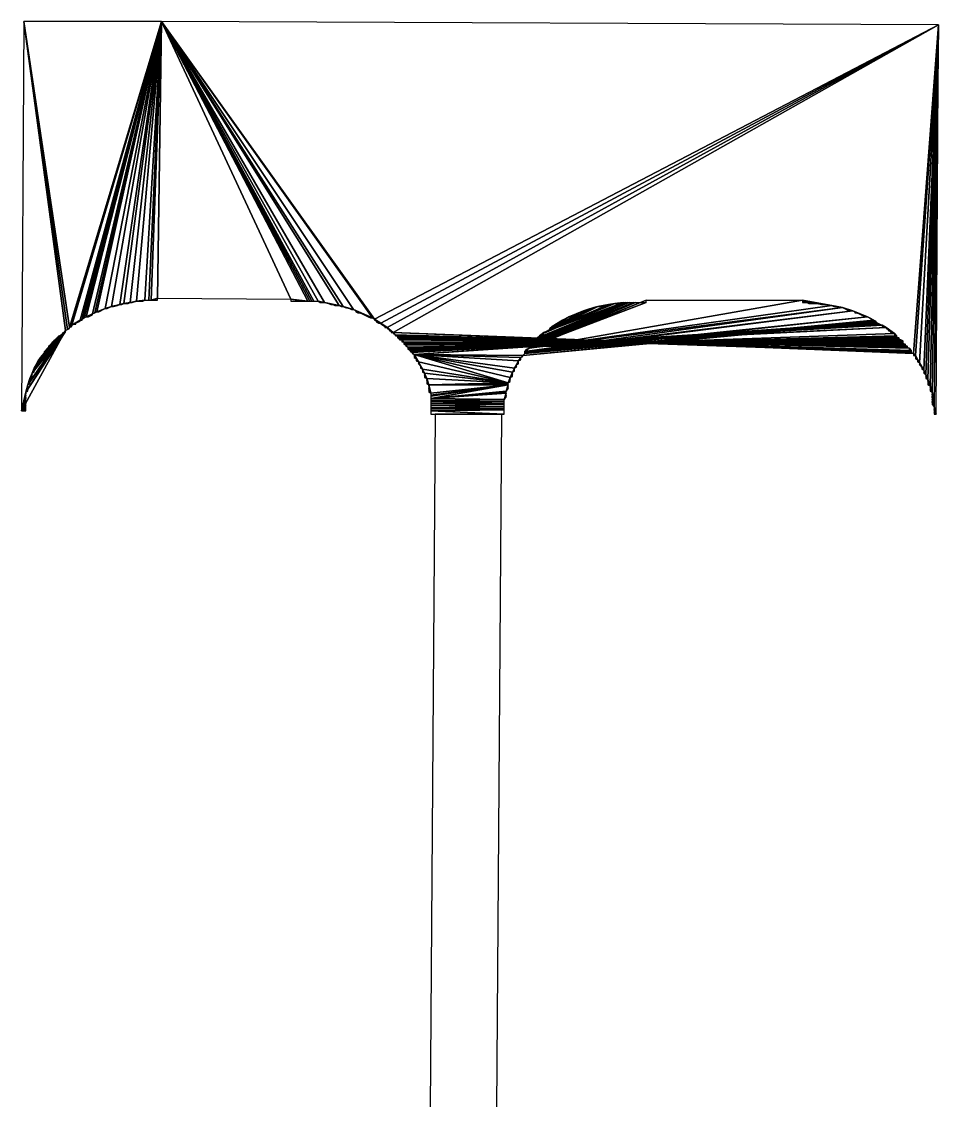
# Model space of a CAD drawing. Extents: x -35426929 to -35396731, y 11996534 to 12011444.
# Drawn here: x -35407446 to -35406224, y 12009969 to 12011408 of the extents above; entities that cross this region are included whole.
import ezdxf

# ---------------------------------------------------------------- set-up
doc = ezdxf.new("R2010")
doc.units = 0

msp = doc.modelspace()

# ---------------------------------------------------------------- linework, layer by layer
at = {"layer": 'mg_to_dxf', "color": 52}
for points in [[(-35407387.96, 12010995.74), (-35407387.96, 12010995.74), (-35407443.64, 12011407.79), (-35407446.42, 12010888.56)], [(-35407387.96, 12010995.74), (-35407387.96, 12010995.74), (-35407443.64, 12011407.79), (-35407387.96, 12010995.74)], [(-35407387.96, 12010995.74), (-35407387.96, 12010995.74), (-35407443.64, 12011407.79)], [(-35407385.17, 12010997.14), (-35407385.17, 12010997.14), (-35407443.64, 12011407.79), (-35407387.96, 12010995.74)], [(-35407382.39, 12010999.92), (-35407382.39, 12010999.92), (-35407443.64, 12011407.79), (-35407385.17, 12010997.14)], [(-35407382.39, 12010999.92), (-35407382.39, 12010999.92), (-35407259.89, 12011407.79), (-35407443.64, 12011407.79)], [(-35407382.39, 12010999.92), (-35407382.39, 12010999.92), (-35407379.61, 12011002.7), (-35407259.89, 12011407.79)], [(-35407379.61, 12011002.7), (-35407379.61, 12011002.7), (-35407368.47, 12011009.66), (-35407259.89, 12011407.79)], [(-35407368.47, 12011009.66), (-35407368.47, 12011009.66), (-35407365.69, 12011011.06), (-35407259.89, 12011407.79)], [(-35407365.69, 12011011.06), (-35407365.69, 12011011.06), (-35407362.9, 12011012.45), (-35407259.89, 12011407.79)], [(-35407362.9, 12011012.45), (-35407362.9, 12011012.45), (-35407360.12, 12011013.84), (-35407259.89, 12011407.79)], [(-35407259.89, 12011407.79), (-35407259.89, 12011407.79), (-35407360.12, 12011013.84), (-35407351.77, 12011018.02)], [(-35407351.77, 12011018.02), (-35407351.77, 12011018.02), (-35407348.98, 12011019.41), (-35407259.89, 12011407.79)], [(-35407348.98, 12011019.41), (-35407348.98, 12011019.41), (-35407346.2, 12011020.8), (-35407259.89, 12011407.79)], [(-35407346.2, 12011020.8), (-35407346.2, 12011020.8), (-35407335.06, 12011024.98), (-35407259.89, 12011407.79)], [(-35407335.06, 12011024.98), (-35407335.06, 12011024.98), (-35407326.71, 12011027.76), (-35407259.89, 12011407.79)], [(-35407326.71, 12011027.76), (-35407326.71, 12011027.76), (-35407315.57, 12011030.55), (-35407259.89, 12011407.79)], [(-35407315.57, 12011030.55), (-35407315.57, 12011030.55), (-35407310, 12011031.94), (-35407259.89, 12011407.79)], [(-35407310, 12011031.94), (-35407310, 12011031.94), (-35407301.65, 12011033.33), (-35407259.89, 12011407.79)], [(-35407259.89, 12011407.79), (-35407259.89, 12011407.79), (-35407301.65, 12011033.33), (-35407293.3, 12011034.72)], [(-35407293.3, 12011034.72), (-35407293.3, 12011034.72), (-35407282.16, 12011036.11), (-35407259.89, 12011407.79)], [(-35407282.16, 12011036.11), (-35407282.16, 12011036.11), (-35407276.6, 12011036.11), (-35407259.89, 12011407.79)], [(-35407276.6, 12011036.11), (-35407276.6, 12011036.11), (-35407273.81, 12011036.11), (-35407259.89, 12011407.79)], [(-35407273.81, 12011036.11), (-35407273.81, 12011036.11), (-35407265.46, 12011038.9), (-35407259.89, 12011407.79)], [(-35407087.28, 12011037.51), (-35407087.28, 12011037.51), (-35407259.89, 12011407.79), (-35407265.46, 12011038.9)], [(-35407259.89, 12011407.79), (-35407259.89, 12011407.79), (-35407065.01, 12011034.72), (-35407062.22, 12011034.72)], [(-35407056.65, 12011034.72), (-35407056.65, 12011034.72), (-35407259.89, 12011407.79), (-35407059.44, 12011034.72)], [(-35407051.09, 12011034.72), (-35407051.09, 12011034.72), (-35407259.89, 12011407.79), (-35407056.65, 12011034.72)], [(-35407042.73, 12011033.33), (-35407042.73, 12011033.33), (-35407259.89, 12011407.79), (-35407051.09, 12011034.72)], [(-35407065.01, 12011034.72), (-35407065.01, 12011034.72), (-35407259.89, 12011407.79), (-35407087.28, 12011037.51)], [(-35407059.44, 12011034.72), (-35407059.44, 12011034.72), (-35407259.89, 12011407.79), (-35407062.22, 12011034.72)], [(-35407023.25, 12011029.15), (-35407023.25, 12011029.15), (-35407259.89, 12011407.79), (-35407042.73, 12011033.33)], [(-35407017.68, 12011027.76), (-35407017.68, 12011027.76), (-35407259.89, 12011407.79), (-35407023.25, 12011029.15)], [(-35407003.76, 12011023.59), (-35407003.76, 12011023.59), (-35407259.89, 12011407.79), (-35407017.68, 12011027.76)], [(-35406978.7, 12011012.45), (-35406978.7, 12011012.45), (-35407259.89, 12011407.79), (-35407003.76, 12011023.59)], [(-35406975.92, 12011011.06), (-35406975.92, 12011011.06), (-35407259.89, 12011407.79), (-35406978.7, 12011012.45)], [(-35406224.22, 12011403.61), (-35406224.22, 12011403.61), (-35407259.89, 12011407.79), (-35406975.92, 12011011.06)], [(-35406224.22, 12011403.61), (-35406224.22, 12011403.61), (-35406975.92, 12011011.06), (-35406967.56, 12011005.49)], [(-35406224.22, 12011403.61), (-35406224.22, 12011403.61), (-35406967.56, 12011005.49), (-35406959.21, 12010999.92)], [(-35406224.22, 12011403.61), (-35406224.22, 12011403.61), (-35406959.21, 12010999.92), (-35406950.86, 12010992.96)], [(-35406257.63, 12010965.12), (-35406257.63, 12010965.12), (-35406224.22, 12011403.61), (-35406950.86, 12010992.96)], [(-35406257.63, 12010965.12), (-35406257.63, 12010965.12), (-35406254.84, 12010962.34), (-35406224.22, 12011403.61)], [(-35406254.84, 12010962.34), (-35406254.84, 12010962.34), (-35406249.27, 12010952.59), (-35406224.22, 12011403.61)], [(-35406224.22, 12011403.61), (-35406224.22, 12011403.61), (-35406249.27, 12010952.59), (-35406243.71, 12010942.85)], [(-35406243.71, 12010942.85), (-35406243.71, 12010942.85), (-35406240.92, 12010937.28), (-35406224.22, 12011403.61)], [(-35406240.92, 12010937.28), (-35406240.92, 12010937.28), (-35406238.14, 12010930.32), (-35406224.22, 12011403.61)], [(-35406238.14, 12010930.32), (-35406238.14, 12010930.32), (-35406235.35, 12010921.97), (-35406224.22, 12011403.61)], [(-35406235.35, 12010921.97), (-35406235.35, 12010921.97), (-35406232.57, 12010913.61), (-35406224.22, 12011403.61)], [(-35406232.57, 12010913.61), (-35406232.57, 12010913.61), (-35406229.78, 12010894.13), (-35406224.22, 12011403.61)], [(-35406229.78, 12010894.13), (-35406229.78, 12010894.13), (-35406227, 12010884.38), (-35406224.22, 12011403.61)], [(-35407346.2, 12011020.8), (-35407346.2, 12011020.8), (-35407337.85, 12011023.59), (-35407335.06, 12011024.98)], [(-35407335.06, 12011024.98), (-35407335.06, 12011024.98), (-35407329.49, 12011026.37), (-35407326.71, 12011027.76)], [(-35407335.06, 12011024.98), (-35407335.06, 12011024.98), (-35407332.28, 12011024.98), (-35407329.49, 12011026.37)], [(-35407326.71, 12011027.76), (-35407326.71, 12011027.76), (-35407318.36, 12011029.15), (-35407315.57, 12011030.55)], [(-35407326.71, 12011027.76), (-35407326.71, 12011027.76), (-35407323.93, 12011027.76), (-35407318.36, 12011029.15)], [(-35407315.57, 12011030.55), (-35407315.57, 12011030.55), (-35407312.79, 12011030.55), (-35407310, 12011031.94)], [(-35407310, 12011031.94), (-35407310, 12011031.94), (-35407304.44, 12011031.94), (-35407301.65, 12011033.33)], [(-35407301.65, 12011033.33), (-35407301.65, 12011033.33), (-35407298.87, 12011033.33), (-35407293.3, 12011034.72)], [(-35407293.3, 12011034.72), (-35407293.3, 12011034.72), (-35407290.52, 12011034.72), (-35407282.16, 12011036.11)], [(-35407290.52, 12011034.72), (-35407290.52, 12011034.72), (-35407287.73, 12011034.72), (-35407282.16, 12011036.11)], [(-35407287.73, 12011034.72), (-35407287.73, 12011034.72), (-35407284.95, 12011034.72), (-35407282.16, 12011036.11)], [(-35407273.81, 12011036.11), (-35407273.81, 12011036.11), (-35407271.03, 12011036.11), (-35407265.46, 12011038.9)], [(-35407271.03, 12011036.11), (-35407271.03, 12011036.11), (-35407265.46, 12011036.11), (-35407265.46, 12011038.9)], [(-35407087.28, 12011037.51), (-35407087.28, 12011037.51), (-35407087.28, 12011034.72), (-35407070.57, 12011034.72)], [(-35407087.28, 12011037.51), (-35407087.28, 12011037.51), (-35407070.57, 12011034.72), (-35407065.01, 12011034.72)], [(-35407051.09, 12011034.72), (-35407051.09, 12011034.72), (-35407048.3, 12011033.33), (-35407045.52, 12011033.33)], [(-35407051.09, 12011034.72), (-35407051.09, 12011034.72), (-35407045.52, 12011033.33), (-35407042.73, 12011033.33)], [(-35407023.25, 12011029.15), (-35407023.25, 12011029.15), (-35407042.73, 12011033.33), (-35407037.17, 12011031.94)], [(-35407037.17, 12011031.94), (-35407037.17, 12011031.94), (-35407034.38, 12011030.55), (-35407031.6, 12011030.55)], [(-35407023.25, 12011029.15), (-35407023.25, 12011029.15), (-35407037.17, 12011031.94), (-35407031.6, 12011030.55)], [(-35407031.6, 12011030.55), (-35407031.6, 12011030.55), (-35407028.81, 12011029.15), (-35407023.25, 12011029.15)], [(-35407023.25, 12011029.15), (-35407023.25, 12011029.15), (-35407020.46, 12011027.76), (-35407017.68, 12011027.76)], [(-35407017.68, 12011027.76), (-35407017.68, 12011027.76), (-35407014.89, 12011026.37), (-35407009.33, 12011024.98)], [(-35407003.76, 12011023.59), (-35407003.76, 12011023.59), (-35407017.68, 12011027.76), (-35407009.33, 12011024.98)], [(-35407009.33, 12011024.98), (-35407009.33, 12011024.98), (-35407006.54, 12011023.59), (-35407003.76, 12011023.59)], [(-35406352.28, 12011026.37), (-35406352.28, 12011026.37), (-35406775.46, 12010967.9), (-35406769.89, 12010972.08)], [(-35406338.36, 12011022.19), (-35406338.36, 12011022.19), (-35406775.46, 12010967.9), (-35406352.28, 12011026.37)], [(-35406613.99, 12011036.11), (-35406613.99, 12011036.11), (-35406769.89, 12010973.47), (-35406613.99, 12011033.33)], [(-35406613.99, 12011036.11), (-35406613.99, 12011036.11), (-35406769.89, 12010972.08), (-35406769.89, 12010973.47)], [(-35406405.18, 12011036.11), (-35406405.18, 12011036.11), (-35406769.89, 12010972.08), (-35406613.99, 12011036.11)], [(-35406366.2, 12011029.15), (-35406366.2, 12011029.15), (-35406769.89, 12010972.08), (-35406405.18, 12011036.11)], [(-35406613.99, 12011033.33), (-35406613.99, 12011033.33), (-35406769.89, 12010973.47), (-35406767.11, 12010974.86)], [(-35406366.2, 12011029.15), (-35406366.2, 12011029.15), (-35406352.28, 12011026.37), (-35406769.89, 12010972.08)], [(-35406636.26, 12011033.33), (-35406636.26, 12011033.33), (-35406767.11, 12010977.65), (-35406764.33, 12010980.43)], [(-35406630.69, 12011033.33), (-35406630.69, 12011033.33), (-35406767.11, 12010977.65), (-35406636.26, 12011033.33)], [(-35406630.69, 12011033.33), (-35406630.69, 12011033.33), (-35406767.11, 12010976.26), (-35406767.11, 12010977.65)], [(-35406627.91, 12011033.33), (-35406627.91, 12011033.33), (-35406767.11, 12010976.26), (-35406630.69, 12011033.33)], [(-35406627.91, 12011033.33), (-35406627.91, 12011033.33), (-35406767.11, 12010974.86), (-35406767.11, 12010976.26)], [(-35406627.91, 12011033.33), (-35406627.91, 12011033.33), (-35406767.11, 12010974.86), (-35406627.91, 12011033.33)], [(-35406613.99, 12011033.33), (-35406613.99, 12011033.33), (-35406767.11, 12010974.86), (-35406627.91, 12011033.33)], [(-35406639.04, 12011033.33), (-35406639.04, 12011033.33), (-35406764.33, 12010980.43), (-35406761.54, 12010983.22)], [(-35406636.26, 12011033.33), (-35406636.26, 12011033.33), (-35406764.33, 12010980.43), (-35406639.04, 12011033.33)], [(-35406641.83, 12011033.33), (-35406641.83, 12011033.33), (-35406761.54, 12010983.22), (-35406758.76, 12010986)], [(-35406639.04, 12011033.33), (-35406639.04, 12011033.33), (-35406761.54, 12010983.22), (-35406641.83, 12011033.33)], [(-35406644.61, 12011033.33), (-35406644.61, 12011033.33), (-35406758.76, 12010986), (-35406750.41, 12010992.96)], [(-35406641.83, 12011033.33), (-35406641.83, 12011033.33), (-35406758.76, 12010986), (-35406644.61, 12011033.33)], [(-35406655.75, 12011031.94), (-35406655.75, 12011031.94), (-35406644.61, 12011033.33), (-35406750.41, 12010992.96)], [(-35406655.75, 12011031.94), (-35406655.75, 12011031.94), (-35406750.41, 12010992.96), (-35406664.1, 12011030.55)], [(-35406664.1, 12011030.55), (-35406664.1, 12011030.55), (-35406750.41, 12010992.96), (-35406747.62, 12010992.96)], [(-35406664.1, 12011030.55), (-35406664.1, 12011030.55), (-35406747.62, 12010992.96), (-35406678.02, 12011027.76)], [(-35406678.02, 12011027.76), (-35406678.02, 12011027.76), (-35406747.62, 12010992.96), (-35406744.84, 12010995.74)], [(-35406678.02, 12011027.76), (-35406678.02, 12011027.76), (-35406744.84, 12010995.74), (-35406683.59, 12011026.37)], [(-35406683.59, 12011026.37), (-35406683.59, 12011026.37), (-35406744.84, 12010995.74), (-35406697.51, 12011022.19)], [(-35406697.51, 12011022.19), (-35406697.51, 12011022.19), (-35406691.94, 12011023.59), (-35406683.59, 12011026.37)], [(-35406691.94, 12011023.59), (-35406691.94, 12011023.59), (-35406686.37, 12011024.98), (-35406683.59, 12011026.37)], [(-35406683.59, 12011026.37), (-35406683.59, 12011026.37), (-35406680.8, 12011026.37), (-35406678.02, 12011027.76)], [(-35406678.02, 12011027.76), (-35406678.02, 12011027.76), (-35406669.67, 12011029.15), (-35406664.1, 12011030.55)], [(-35406678.02, 12011027.76), (-35406678.02, 12011027.76), (-35406675.24, 12011027.76), (-35406669.67, 12011029.15)], [(-35406669.67, 12011029.15), (-35406669.67, 12011029.15), (-35406666.88, 12011029.15), (-35406664.1, 12011030.55)], [(-35406664.1, 12011030.55), (-35406664.1, 12011030.55), (-35406658.53, 12011030.55), (-35406655.75, 12011031.94)], [(-35406655.75, 12011031.94), (-35406655.75, 12011031.94), (-35406652.96, 12011031.94), (-35406644.61, 12011033.33)], [(-35406652.96, 12011031.94), (-35406652.96, 12011031.94), (-35406650.18, 12011031.94), (-35406644.61, 12011033.33)], [(-35406405.18, 12011036.11), (-35406405.18, 12011036.11), (-35406405.18, 12011033.33), (-35406402.4, 12011033.33)], [(-35406405.18, 12011036.11), (-35406405.18, 12011036.11), (-35406402.4, 12011033.33), (-35406399.61, 12011033.33)], [(-35406405.18, 12011036.11), (-35406405.18, 12011036.11), (-35406391.26, 12011031.94), (-35406388.48, 12011031.94)], [(-35406405.18, 12011036.11), (-35406405.18, 12011036.11), (-35406399.61, 12011033.33), (-35406391.26, 12011031.94)], [(-35406405.18, 12011036.11), (-35406405.18, 12011036.11), (-35406388.48, 12011031.94), (-35406385.69, 12011031.94)], [(-35406405.18, 12011036.11), (-35406405.18, 12011036.11), (-35406385.69, 12011031.94), (-35406374.56, 12011030.55)], [(-35406405.18, 12011036.11), (-35406405.18, 12011036.11), (-35406374.56, 12011030.55), (-35406366.2, 12011029.15)], [(-35406399.61, 12011033.33), (-35406399.61, 12011033.33), (-35406396.83, 12011031.94), (-35406391.26, 12011031.94)], [(-35406385.69, 12011031.94), (-35406385.69, 12011031.94), (-35406380.12, 12011030.55), (-35406377.34, 12011030.55)], [(-35406385.69, 12011031.94), (-35406385.69, 12011031.94), (-35406377.34, 12011030.55), (-35406374.56, 12011030.55)], [(-35406374.56, 12011030.55), (-35406374.56, 12011030.55), (-35406368.99, 12011029.15), (-35406366.2, 12011029.15)], [(-35406366.2, 12011029.15), (-35406366.2, 12011029.15), (-35406363.42, 12011027.76), (-35406360.64, 12011027.76)], [(-35406366.2, 12011029.15), (-35406366.2, 12011029.15), (-35406360.64, 12011027.76), (-35406352.28, 12011026.37)], [(-35406360.64, 12011027.76), (-35406360.64, 12011027.76), (-35406357.85, 12011026.37), (-35406352.28, 12011026.37)], [(-35406352.28, 12011026.37), (-35406352.28, 12011026.37), (-35406349.5, 12011024.98), (-35406338.36, 12011022.19)], [(-35406338.36, 12011022.19), (-35406338.36, 12011022.19), (-35406349.5, 12011024.98), (-35406346.72, 12011023.59)], [(-35407368.47, 12011009.66), (-35407368.47, 12011009.66), (-35407365.69, 12011009.66), (-35407365.69, 12011011.06)], [(-35407360.12, 12011013.84), (-35407360.12, 12011013.84), (-35407354.55, 12011015.23), (-35407351.77, 12011018.02)], [(-35407360.12, 12011013.84), (-35407360.12, 12011013.84), (-35407357.33, 12011013.84), (-35407354.55, 12011015.23)], [(-35407351.77, 12011018.02), (-35407351.77, 12011018.02), (-35407354.55, 12011015.23), (-35407351.77, 12011016.62)], [(-35407346.2, 12011020.8), (-35407346.2, 12011020.8), (-35407340.63, 12011022.19), (-35407337.85, 12011023.59)], [(-35407346.2, 12011020.8), (-35407346.2, 12011020.8), (-35407343.41, 12011020.8), (-35407340.63, 12011022.19)], [(-35406978.7, 12011012.45), (-35406978.7, 12011012.45), (-35407003.76, 12011023.59), (-35407000.97, 12011022.19)], [(-35407000.97, 12011022.19), (-35407000.97, 12011022.19), (-35406998.19, 12011019.41), (-35406995.4, 12011019.41)], [(-35407000.97, 12011022.19), (-35407000.97, 12011022.19), (-35407000.97, 12011020.8), (-35406998.19, 12011019.41)], [(-35406978.7, 12011012.45), (-35406978.7, 12011012.45), (-35407000.97, 12011022.19), (-35406995.4, 12011019.41)], [(-35406978.7, 12011012.45), (-35406978.7, 12011012.45), (-35406995.4, 12011019.41), (-35406992.62, 12011018.02)], [(-35406978.7, 12011012.45), (-35406978.7, 12011012.45), (-35406992.62, 12011018.02), (-35406989.84, 12011016.62)], [(-35406978.7, 12011012.45), (-35406978.7, 12011012.45), (-35406989.84, 12011016.62), (-35406987.05, 12011015.23)], [(-35406987.05, 12011015.23), (-35406987.05, 12011015.23), (-35406984.27, 12011013.84), (-35406978.7, 12011012.45)], [(-35406978.7, 12011012.45), (-35406978.7, 12011012.45), (-35406984.27, 12011013.84), (-35406981.48, 12011012.45)], [(-35406975.92, 12011011.06), (-35406975.92, 12011011.06), (-35406975.92, 12011009.66), (-35406973.13, 12011008.27)], [(-35406967.56, 12011005.49), (-35406967.56, 12011005.49), (-35406975.92, 12011011.06), (-35406973.13, 12011008.27)], [(-35406338.36, 12011022.19), (-35406338.36, 12011022.19), (-35406775.46, 12010966.51), (-35406775.46, 12010967.9)], [(-35406318.88, 12011013.84), (-35406318.88, 12011013.84), (-35406775.46, 12010966.51), (-35406338.36, 12011022.19)], [(-35406318.88, 12011013.84), (-35406318.88, 12011013.84), (-35406775.46, 12010965.12), (-35406775.46, 12010966.51)], [(-35406310.52, 12011009.66), (-35406310.52, 12011009.66), (-35406775.46, 12010965.12), (-35406318.88, 12011013.84)], [(-35406697.51, 12011022.19), (-35406697.51, 12011022.19), (-35406744.84, 12010995.74), (-35406742.05, 12010997.14)], [(-35406697.51, 12011022.19), (-35406697.51, 12011022.19), (-35406742.05, 12010997.14), (-35406717, 12011013.84)], [(-35406717, 12011013.84), (-35406717, 12011013.84), (-35406742.05, 12010997.14), (-35406725.35, 12011009.66)], [(-35406722.57, 12011011.06), (-35406722.57, 12011011.06), (-35406717, 12011013.84), (-35406725.35, 12011009.66)], [(-35406722.57, 12011011.06), (-35406722.57, 12011011.06), (-35406719.78, 12011012.45), (-35406717, 12011013.84)], [(-35406717, 12011013.84), (-35406717, 12011013.84), (-35406703.08, 12011019.41), (-35406697.51, 12011022.19)], [(-35406717, 12011013.84), (-35406717, 12011013.84), (-35406705.86, 12011018.02), (-35406703.08, 12011019.41)], [(-35406717, 12011013.84), (-35406717, 12011013.84), (-35406708.65, 12011016.62), (-35406705.86, 12011018.02)], [(-35406717, 12011013.84), (-35406717, 12011013.84), (-35406711.43, 12011015.23), (-35406708.65, 12011016.62)], [(-35406717, 12011013.84), (-35406717, 12011013.84), (-35406714.21, 12011013.84), (-35406711.43, 12011015.23)], [(-35406703.08, 12011019.41), (-35406703.08, 12011019.41), (-35406697.51, 12011020.8), (-35406697.51, 12011022.19)], [(-35406703.08, 12011019.41), (-35406703.08, 12011019.41), (-35406700.29, 12011019.41), (-35406697.51, 12011020.8)], [(-35406697.51, 12011022.19), (-35406697.51, 12011022.19), (-35406694.72, 12011022.19), (-35406691.94, 12011023.59)], [(-35406338.36, 12011022.19), (-35406338.36, 12011022.19), (-35406346.72, 12011023.59), (-35406343.93, 12011022.19)], [(-35406338.36, 12011022.19), (-35406338.36, 12011022.19), (-35406335.58, 12011020.8), (-35406318.88, 12011013.84)], [(-35406335.58, 12011020.8), (-35406335.58, 12011020.8), (-35406335.58, 12011019.41), (-35406332.8, 12011019.41)], [(-35406335.58, 12011020.8), (-35406335.58, 12011020.8), (-35406332.8, 12011019.41), (-35406318.88, 12011013.84)], [(-35406332.8, 12011019.41), (-35406332.8, 12011019.41), (-35406330.01, 12011018.02), (-35406318.88, 12011013.84)], [(-35406318.88, 12011013.84), (-35406318.88, 12011013.84), (-35406330.01, 12011018.02), (-35406327.23, 12011016.62)], [(-35406318.88, 12011013.84), (-35406318.88, 12011013.84), (-35406327.23, 12011016.62), (-35406324.44, 12011015.23)], [(-35406318.88, 12011013.84), (-35406318.88, 12011013.84), (-35406324.44, 12011015.23), (-35406321.66, 12011013.84)], [(-35406316.09, 12011012.45), (-35406316.09, 12011012.45), (-35406310.52, 12011009.66), (-35406318.88, 12011013.84)], [(-35406316.09, 12011012.45), (-35406316.09, 12011012.45), (-35406313.31, 12011011.06), (-35406310.52, 12011009.66)], [(-35407385.17, 12010997.14), (-35407385.17, 12010997.14), (-35407382.39, 12010998.53), (-35407382.39, 12010999.92)], [(-35407382.39, 12010999.92), (-35407382.39, 12010999.92), (-35407379.61, 12011001.31), (-35407379.61, 12011002.7)], [(-35407379.61, 12011002.7), (-35407379.61, 12011002.7), (-35407376.82, 12011004.1), (-35407368.47, 12011009.66)], [(-35407376.82, 12011004.1), (-35407376.82, 12011004.1), (-35407374.04, 12011005.49), (-35407368.47, 12011009.66)], [(-35407376.82, 12011004.1), (-35407376.82, 12011004.1), (-35407374.04, 12011004.1), (-35407374.04, 12011005.49)], [(-35407374.04, 12011005.49), (-35407374.04, 12011005.49), (-35407371.25, 12011006.88), (-35407368.47, 12011009.66)], [(-35407371.25, 12011006.88), (-35407371.25, 12011006.88), (-35407368.47, 12011008.27), (-35407368.47, 12011009.66)], [(-35406973.13, 12011008.27), (-35406973.13, 12011008.27), (-35406970.35, 12011005.49), (-35406967.56, 12011005.49)], [(-35406973.13, 12011008.27), (-35406973.13, 12011008.27), (-35406973.13, 12011006.88), (-35406970.35, 12011005.49)], [(-35406967.56, 12011005.49), (-35406967.56, 12011005.49), (-35406967.56, 12011004.1), (-35406964.78, 12011002.7)], [(-35406967.56, 12011005.49), (-35406967.56, 12011005.49), (-35406964.78, 12011002.7), (-35406962, 12011001.31)], [(-35406959.21, 12010999.92), (-35406959.21, 12010999.92), (-35406967.56, 12011005.49), (-35406962, 12011001.31)], [(-35406962, 12011001.31), (-35406962, 12011001.31), (-35406962, 12010999.92), (-35406959.21, 12010999.92)], [(-35406959.21, 12010999.92), (-35406959.21, 12010999.92), (-35406959.21, 12010998.53), (-35406956.43, 12010997.14)], [(-35406950.86, 12010992.96), (-35406950.86, 12010992.96), (-35406959.21, 12010999.92), (-35406956.43, 12010997.14)], [(-35406956.43, 12010997.14), (-35406956.43, 12010997.14), (-35406956.43, 12010995.74), (-35406953.64, 12010994.35)], [(-35406950.86, 12010992.96), (-35406950.86, 12010992.96), (-35406956.43, 12010997.14), (-35406953.64, 12010994.35)], [(-35406299.39, 12011002.7), (-35406299.39, 12011002.7), (-35406928.59, 12010967.9), (-35406925.8, 12010966.51)], [(-35406293.82, 12010999.92), (-35406293.82, 12010999.92), (-35406928.59, 12010967.9), (-35406299.39, 12011002.7)], [(-35406293.82, 12010999.92), (-35406293.82, 12010999.92), (-35406928.59, 12010969.3), (-35406928.59, 12010967.9)], [(-35406293.82, 12010999.92), (-35406293.82, 12010999.92), (-35406928.59, 12010969.3)], [(-35406282.68, 12010991.57), (-35406282.68, 12010991.57), (-35406928.59, 12010969.3), (-35406293.82, 12010999.92)], [(-35406304.95, 12011005.49), (-35406304.95, 12011005.49), (-35406925.8, 12010966.51), (-35406923.02, 12010963.73)], [(-35406304.95, 12011005.49), (-35406304.95, 12011005.49), (-35406925.8, 12010966.51), (-35406304.95, 12011005.49)], [(-35406304.95, 12011005.49), (-35406304.95, 12011005.49), (-35406925.8, 12010966.51)], [(-35406302.17, 12011004.1), (-35406302.17, 12011004.1), (-35406925.8, 12010966.51), (-35406304.95, 12011005.49)], [(-35406299.39, 12011002.7), (-35406299.39, 12011002.7), (-35406925.8, 12010966.51), (-35406302.17, 12011004.1)], [(-35406307.74, 12011006.88), (-35406307.74, 12011006.88), (-35406923.02, 12010963.73), (-35406778.25, 12010962.34)], [(-35406304.95, 12011005.49), (-35406304.95, 12011005.49), (-35406923.02, 12010963.73), (-35406307.74, 12011006.88)], [(-35406307.74, 12011008.27), (-35406307.74, 12011008.27), (-35406778.25, 12010962.34), (-35406775.46, 12010965.12)], [(-35406307.74, 12011006.88), (-35406307.74, 12011006.88), (-35406778.25, 12010962.34), (-35406307.74, 12011008.27)], [(-35406307.74, 12011008.27), (-35406307.74, 12011008.27), (-35406775.46, 12010965.12), (-35406310.52, 12011009.66)], [(-35406742.05, 12010997.14), (-35406742.05, 12010997.14), (-35406744.84, 12010995.74)], [(-35406725.35, 12011009.66), (-35406725.35, 12011009.66), (-35406742.05, 12010997.14), (-35406739.27, 12011001.31)], [(-35406742.05, 12010998.53), (-35406742.05, 12010998.53), (-35406739.27, 12010999.92), (-35406739.27, 12011001.31)], [(-35406739.27, 12011001.31), (-35406739.27, 12011001.31), (-35406742.05, 12010997.14), (-35406742.05, 12010998.53)], [(-35406725.35, 12011009.66), (-35406725.35, 12011009.66), (-35406739.27, 12011001.31), (-35406725.35, 12011008.27)], [(-35406725.35, 12011008.27), (-35406725.35, 12011008.27), (-35406739.27, 12011001.31), (-35406728.13, 12011006.88)], [(-35406728.13, 12011006.88), (-35406728.13, 12011006.88), (-35406739.27, 12011001.31), (-35406736.49, 12011002.7)], [(-35406736.49, 12011002.7), (-35406736.49, 12011002.7), (-35406733.7, 12011004.1), (-35406728.13, 12011006.88)], [(-35406736.49, 12011002.7), (-35406736.49, 12011002.7), (-35406733.7, 12011002.7), (-35406733.7, 12011004.1)], [(-35406730.92, 12011005.49), (-35406730.92, 12011005.49), (-35406728.13, 12011006.88), (-35406733.7, 12011004.1)], [(-35406728.13, 12011006.88), (-35406728.13, 12011006.88), (-35406730.92, 12011005.49), (-35406728.13, 12011006.88)], [(-35406299.39, 12011002.7), (-35406299.39, 12011002.7), (-35406296.6, 12010999.92), (-35406293.82, 12010999.92)], [(-35406299.39, 12011002.7), (-35406299.39, 12011002.7), (-35406299.39, 12011001.31), (-35406296.6, 12010999.92)], [(-35406293.82, 12010999.92), (-35406293.82, 12010999.92), (-35406293.82, 12010998.53), (-35406291.03, 12010997.14)], [(-35406293.82, 12010999.92), (-35406293.82, 12010999.92), (-35406285.47, 12010992.96), (-35406282.68, 12010991.57)], [(-35406293.82, 12010999.92), (-35406293.82, 12010999.92), (-35406291.03, 12010997.14), (-35406285.47, 12010992.96)], [(-35406291.03, 12010997.14), (-35406291.03, 12010997.14), (-35406291.03, 12010995.74), (-35406288.25, 12010994.35)], [(-35406291.03, 12010997.14), (-35406291.03, 12010997.14), (-35406288.25, 12010994.35), (-35406285.47, 12010992.96)], [(-35407387.96, 12010995.74), (-35407387.96, 12010995.74), (-35407446.42, 12010888.56), (-35407440.86, 12010913.61)], [(-35407387.96, 12010995.74), (-35407387.96, 12010995.74), (-35407440.86, 12010913.61), (-35407387.96, 12010994.35)], [(-35407387.96, 12010994.35), (-35407387.96, 12010994.35), (-35407440.86, 12010913.61), (-35407438.07, 12010923.36)], [(-35407387.96, 12010994.35), (-35407387.96, 12010994.35), (-35407438.07, 12010923.36), (-35407390.74, 12010992.96)], [(-35407390.74, 12010992.96), (-35407390.74, 12010992.96), (-35407438.07, 12010923.36), (-35407432.5, 12010938.67)], [(-35407390.74, 12010992.96), (-35407390.74, 12010992.96), (-35407438.07, 12010923.36), (-35407390.74, 12010992.96)], [(-35407390.74, 12010992.96), (-35407390.74, 12010992.96), (-35407432.5, 12010938.67), (-35407390.74, 12010991.57)], [(-35407390.74, 12010991.57), (-35407390.74, 12010991.57), (-35407432.5, 12010938.67), (-35407429.72, 12010945.63)], [(-35407390.74, 12010991.57), (-35407390.74, 12010991.57), (-35407429.72, 12010945.63), (-35407393.53, 12010990.18)], [(-35407393.53, 12010990.18), (-35407393.53, 12010990.18), (-35407429.72, 12010945.63), (-35407421.37, 12010959.55)], [(-35407393.53, 12010990.18), (-35407393.53, 12010990.18), (-35407429.72, 12010945.63), (-35407393.53, 12010990.18)], [(-35407393.53, 12010990.18), (-35407393.53, 12010990.18), (-35407421.37, 12010959.55), (-35407396.31, 12010988.78)], [(-35407396.31, 12010988.78), (-35407396.31, 12010988.78), (-35407421.37, 12010959.55), (-35407418.58, 12010962.34)], [(-35407396.31, 12010988.78), (-35407396.31, 12010988.78), (-35407418.58, 12010962.34), (-35407396.31, 12010987.39)], [(-35407396.31, 12010987.39), (-35407396.31, 12010987.39), (-35407418.58, 12010962.34), (-35407415.8, 12010965.12)], [(-35407396.31, 12010987.39), (-35407396.31, 12010987.39), (-35407418.58, 12010962.34), (-35407396.31, 12010987.39)], [(-35407396.31, 12010987.39), (-35407396.31, 12010987.39), (-35407415.8, 12010965.12), (-35407399.1, 12010986)], [(-35407399.1, 12010986), (-35407399.1, 12010986), (-35407415.8, 12010966.51), (-35407399.1, 12010984.61)], [(-35407399.1, 12010986), (-35407399.1, 12010986), (-35407415.8, 12010965.12), (-35407415.8, 12010966.51)], [(-35407399.1, 12010984.61), (-35407399.1, 12010984.61), (-35407415.8, 12010967.9), (-35407413.02, 12010969.3)], [(-35407399.1, 12010984.61), (-35407399.1, 12010984.61), (-35407415.8, 12010966.51), (-35407415.8, 12010967.9)], [(-35407399.1, 12010984.61), (-35407399.1, 12010984.61), (-35407415.8, 12010966.51), (-35407399.1, 12010984.61)], [(-35407399.1, 12010984.61), (-35407399.1, 12010984.61), (-35407413.02, 12010969.3), (-35407401.88, 12010983.22)], [(-35407401.88, 12010983.22), (-35407401.88, 12010983.22), (-35407413.02, 12010969.3), (-35407401.88, 12010981.82)], [(-35407401.88, 12010981.82), (-35407401.88, 12010981.82), (-35407413.02, 12010970.69), (-35407410.23, 12010972.08)], [(-35407401.88, 12010981.82), (-35407401.88, 12010981.82), (-35407413.02, 12010969.3), (-35407413.02, 12010970.69)], [(-35407401.88, 12010981.82), (-35407401.88, 12010981.82), (-35407413.02, 12010969.3), (-35407401.88, 12010981.82)], [(-35407401.88, 12010981.82), (-35407401.88, 12010981.82), (-35407413.02, 12010969.3)], [(-35407401.88, 12010981.82), (-35407401.88, 12010981.82), (-35407410.23, 12010972.08), (-35407404.66, 12010980.43)], [(-35406953.64, 12010994.35), (-35406953.64, 12010994.35), (-35406953.64, 12010992.96), (-35406950.86, 12010992.96)], [(-35406260.41, 12010966.51), (-35406260.41, 12010966.51), (-35406950.86, 12010992.96), (-35406948.08, 12010990.18)], [(-35406948.08, 12010990.18), (-35406948.08, 12010990.18), (-35406950.86, 12010992.96), (-35406950.86, 12010991.57)], [(-35406260.41, 12010966.51), (-35406260.41, 12010966.51), (-35406950.86, 12010992.96), (-35406260.41, 12010966.51)], [(-35406257.63, 12010965.12), (-35406257.63, 12010965.12), (-35406950.86, 12010992.96), (-35406260.41, 12010966.51)], [(-35406260.41, 12010969.3), (-35406260.41, 12010969.3), (-35406948.08, 12010990.18), (-35406948.08, 12010988.78)], [(-35406948.08, 12010988.78), (-35406948.08, 12010988.78), (-35406948.08, 12010990.18)], [(-35406260.41, 12010967.9), (-35406260.41, 12010967.9), (-35406948.08, 12010990.18), (-35406260.41, 12010969.3)], [(-35406260.41, 12010966.51), (-35406260.41, 12010966.51), (-35406948.08, 12010990.18), (-35406260.41, 12010967.9)], [(-35406260.41, 12010969.3), (-35406260.41, 12010969.3), (-35406948.08, 12010988.78), (-35406945.29, 12010988.78)], [(-35406265.98, 12010973.47), (-35406265.98, 12010973.47), (-35406945.29, 12010988.78), (-35406945.29, 12010987.39)], [(-35406265.98, 12010973.47), (-35406265.98, 12010973.47), (-35406945.29, 12010988.78), (-35406265.98, 12010973.47)], [(-35406263.19, 12010972.08), (-35406263.19, 12010972.08), (-35406945.29, 12010988.78), (-35406265.98, 12010973.47)], [(-35406263.19, 12010972.08), (-35406263.19, 12010972.08), (-35406260.41, 12010969.3), (-35406945.29, 12010988.78)], [(-35406265.98, 12010973.47), (-35406265.98, 12010973.47), (-35406945.29, 12010987.39), (-35406945.29, 12010986)], [(-35406265.98, 12010974.86), (-35406265.98, 12010974.86), (-35406945.29, 12010986), (-35406942.51, 12010984.61)], [(-35406265.98, 12010973.47), (-35406265.98, 12010973.47), (-35406945.29, 12010986), (-35406265.98, 12010974.86)], [(-35406268.76, 12010976.26), (-35406268.76, 12010976.26), (-35406942.51, 12010984.61), (-35406942.51, 12010983.22)], [(-35406942.51, 12010983.22), (-35406942.51, 12010983.22), (-35406942.51, 12010984.61)], [(-35406268.76, 12010976.26), (-35406268.76, 12010976.26), (-35406942.51, 12010984.61), (-35406268.76, 12010976.26)], [(-35406265.98, 12010974.86), (-35406265.98, 12010974.86), (-35406942.51, 12010984.61), (-35406268.76, 12010976.26)], [(-35406268.76, 12010976.26), (-35406268.76, 12010976.26), (-35406942.51, 12010983.22), (-35406939.72, 12010983.22)], [(-35406939.72, 12010983.22), (-35406939.72, 12010983.22), (-35406939.72, 12010981.82), (-35406936.94, 12010980.43)], [(-35406271.55, 12010979.04), (-35406271.55, 12010979.04), (-35406939.72, 12010983.22), (-35406936.94, 12010980.43)], [(-35406271.55, 12010979.04), (-35406271.55, 12010979.04), (-35406939.72, 12010983.22), (-35406271.55, 12010979.04)], [(-35406268.76, 12010977.65), (-35406268.76, 12010977.65), (-35406939.72, 12010983.22), (-35406271.55, 12010979.04)], [(-35406268.76, 12010977.65), (-35406268.76, 12010977.65), (-35406268.76, 12010976.26), (-35406939.72, 12010983.22)], [(-35406939.72, 12010981.82), (-35406939.72, 12010981.82), (-35406939.72, 12010980.43), (-35406936.94, 12010980.43)], [(-35406271.55, 12010981.82), (-35406271.55, 12010981.82), (-35406936.94, 12010977.65), (-35406934.16, 12010976.26)], [(-35406271.55, 12010980.43), (-35406271.55, 12010980.43), (-35406936.94, 12010977.65), (-35406271.55, 12010981.82)], [(-35406277.11, 12010984.61), (-35406277.11, 12010984.61), (-35406934.16, 12010976.26), (-35406931.37, 12010973.47)], [(-35406277.11, 12010984.61), (-35406277.11, 12010984.61), (-35406934.16, 12010976.26), (-35406277.11, 12010984.61)], [(-35406277.11, 12010984.61), (-35406277.11, 12010984.61), (-35406934.16, 12010976.26)], [(-35406274.33, 12010983.22), (-35406274.33, 12010983.22), (-35406934.16, 12010976.26), (-35406277.11, 12010984.61)], [(-35406271.55, 12010981.82), (-35406271.55, 12010981.82), (-35406934.16, 12010976.26), (-35406274.33, 12010983.22)], [(-35406279.9, 12010988.78), (-35406279.9, 12010988.78), (-35406931.37, 12010970.69), (-35406928.59, 12010969.3)], [(-35406279.9, 12010987.39), (-35406279.9, 12010987.39), (-35406931.37, 12010970.69), (-35406279.9, 12010988.78)], [(-35406279.9, 12010987.39), (-35406279.9, 12010987.39), (-35406931.37, 12010972.08), (-35406931.37, 12010970.69)], [(-35406279.9, 12010987.39), (-35406279.9, 12010987.39), (-35406931.37, 12010973.47), (-35406931.37, 12010972.08)], [(-35406279.9, 12010987.39), (-35406279.9, 12010987.39), (-35406931.37, 12010973.47), (-35406279.9, 12010987.39)], [(-35406279.9, 12010987.39), (-35406279.9, 12010987.39), (-35406931.37, 12010973.47)], [(-35406277.11, 12010986), (-35406277.11, 12010986), (-35406931.37, 12010973.47), (-35406279.9, 12010987.39)], [(-35406277.11, 12010984.61), (-35406277.11, 12010984.61), (-35406931.37, 12010973.47), (-35406277.11, 12010986)], [(-35406279.9, 12010988.78), (-35406279.9, 12010988.78), (-35406928.59, 12010969.3), (-35406282.68, 12010991.57)], [(-35406764.33, 12010980.43), (-35406764.33, 12010980.43), (-35406761.54, 12010981.82), (-35406761.54, 12010983.22)], [(-35406764.33, 12010980.43), (-35406764.33, 12010980.43), (-35406761.54, 12010980.43), (-35406761.54, 12010981.82)], [(-35406761.54, 12010983.22), (-35406761.54, 12010983.22), (-35406758.76, 12010984.61), (-35406758.76, 12010986)], [(-35406761.54, 12010983.22), (-35406761.54, 12010983.22), (-35406758.76, 12010983.22), (-35406758.76, 12010984.61)], [(-35406750.41, 12010992.96), (-35406750.41, 12010992.96), (-35406758.76, 12010986), (-35406755.97, 12010988.78)], [(-35406758.76, 12010986), (-35406758.76, 12010986), (-35406755.97, 12010987.39), (-35406755.97, 12010988.78)], [(-35406758.76, 12010986), (-35406758.76, 12010986), (-35406755.97, 12010986), (-35406755.97, 12010987.39)], [(-35406755.97, 12010988.78), (-35406755.97, 12010988.78), (-35406753.19, 12010990.18), (-35406750.41, 12010992.96)], [(-35406755.97, 12010988.78), (-35406755.97, 12010988.78), (-35406753.19, 12010988.78), (-35406753.19, 12010990.18)], [(-35406753.19, 12010990.18), (-35406753.19, 12010990.18), (-35406750.41, 12010991.57), (-35406750.41, 12010992.96)], [(-35406753.19, 12010990.18), (-35406753.19, 12010990.18), (-35406750.41, 12010990.18), (-35406750.41, 12010991.57)], [(-35406288.25, 12010994.35), (-35406288.25, 12010994.35), (-35406288.25, 12010992.96), (-35406285.47, 12010992.96)], [(-35406282.68, 12010991.57), (-35406282.68, 12010991.57), (-35406282.68, 12010990.18), (-35406279.9, 12010988.78)], [(-35406282.68, 12010990.18), (-35406282.68, 12010990.18), (-35406282.68, 12010988.78), (-35406279.9, 12010988.78)], [(-35406274.33, 12010983.22), (-35406274.33, 12010983.22), (-35406274.33, 12010981.82), (-35406271.55, 12010981.82)], [(-35407404.66, 12010980.43), (-35407404.66, 12010980.43), (-35407410.23, 12010973.47), (-35407404.66, 12010979.04)], [(-35407404.66, 12010980.43), (-35407404.66, 12010980.43), (-35407410.23, 12010972.08), (-35407410.23, 12010973.47)], [(-35407404.66, 12010980.43), (-35407404.66, 12010980.43), (-35407410.23, 12010972.08), (-35407404.66, 12010980.43)], [(-35407404.66, 12010979.04), (-35407404.66, 12010979.04), (-35407410.23, 12010974.86), (-35407407.45, 12010977.65)], [(-35407404.66, 12010979.04), (-35407404.66, 12010979.04), (-35407410.23, 12010973.47), (-35407410.23, 12010974.86)], [(-35407404.66, 12010979.04), (-35407404.66, 12010979.04), (-35407410.23, 12010973.47)], [(-35407407.45, 12010977.65), (-35407407.45, 12010977.65), (-35407410.23, 12010974.86), (-35407407.45, 12010976.26)], [(-35407407.45, 12010976.26), (-35407407.45, 12010976.26), (-35407410.23, 12010974.86), (-35407407.45, 12010976.26)], [(-35406271.55, 12010980.43), (-35406271.55, 12010980.43), (-35406936.94, 12010979.04), (-35406936.94, 12010977.65)], [(-35406271.55, 12010979.04), (-35406271.55, 12010979.04), (-35406936.94, 12010979.04), (-35406271.55, 12010980.43)], [(-35406271.55, 12010979.04), (-35406271.55, 12010979.04), (-35406936.94, 12010980.43), (-35406936.94, 12010979.04)], [(-35406931.37, 12010973.47), (-35406931.37, 12010973.47), (-35406934.16, 12010976.26), (-35406934.16, 12010974.86)], [(-35406769.89, 12010972.08), (-35406769.89, 12010972.08), (-35406775.46, 12010967.9), (-35406772.68, 12010970.69)], [(-35406775.46, 12010967.9), (-35406775.46, 12010967.9), (-35406772.68, 12010969.3), (-35406772.68, 12010970.69)], [(-35406775.46, 12010967.9), (-35406775.46, 12010967.9), (-35406772.68, 12010967.9), (-35406772.68, 12010969.3)], [(-35406769.89, 12010973.47), (-35406769.89, 12010973.47), (-35406769.89, 12010972.08)], [(-35406767.11, 12010977.65), (-35406767.11, 12010977.65), (-35406764.33, 12010979.04), (-35406764.33, 12010980.43)], [(-35406767.11, 12010977.65), (-35406767.11, 12010977.65), (-35406764.33, 12010977.65), (-35406764.33, 12010979.04)], [(-35406767.11, 12010976.26), (-35406767.11, 12010976.26), (-35406767.11, 12010974.86)], [(-35406263.19, 12010972.08), (-35406263.19, 12010972.08), (-35406263.19, 12010970.69), (-35406260.41, 12010969.3)], [(-35406263.19, 12010970.69), (-35406263.19, 12010970.69), (-35406263.19, 12010969.3), (-35406260.41, 12010969.3)], [(-35407421.37, 12010959.55), (-35407421.37, 12010959.55), (-35407429.72, 12010945.63), (-35407424.15, 12010955.38)], [(-35407429.72, 12010945.63), (-35407429.72, 12010945.63), (-35407426.94, 12010949.81), (-35407424.15, 12010955.38)], [(-35407426.94, 12010949.81), (-35407426.94, 12010949.81), (-35407424.15, 12010953.98), (-35407424.15, 12010955.38)], [(-35407426.94, 12010949.81), (-35407426.94, 12010949.81), (-35407424.15, 12010952.59), (-35407424.15, 12010953.98)], [(-35407424.15, 12010955.38), (-35407424.15, 12010955.38), (-35407421.37, 12010958.16), (-35407421.37, 12010959.55)], [(-35407424.15, 12010955.38), (-35407424.15, 12010955.38), (-35407421.37, 12010956.77), (-35407421.37, 12010958.16)], [(-35407421.37, 12010959.55), (-35407421.37, 12010959.55), (-35407418.58, 12010960.94), (-35407418.58, 12010962.34)], [(-35407415.8, 12010966.51), (-35407415.8, 12010966.51), (-35407415.8, 12010965.12)], [(-35406923.02, 12010963.73), (-35406923.02, 12010963.73), (-35406925.8, 12010966.51), (-35406925.8, 12010965.12)], [(-35406923.02, 12010963.73), (-35406923.02, 12010963.73), (-35406923.02, 12010962.34), (-35406920.23, 12010958.16)], [(-35406923.02, 12010963.73), (-35406923.02, 12010963.73), (-35406920.23, 12010958.16), (-35406917.45, 12010953.98)], [(-35406923.02, 12010963.73), (-35406923.02, 12010963.73), (-35406797.74, 12010926.14), (-35406794.95, 12010933.1)], [(-35406923.02, 12010963.73), (-35406923.02, 12010963.73), (-35406794.95, 12010933.1), (-35406792.17, 12010940.06)], [(-35406923.02, 12010963.73), (-35406923.02, 12010963.73), (-35406792.17, 12010940.06), (-35406789.38, 12010945.63)], [(-35406923.02, 12010963.73), (-35406923.02, 12010963.73), (-35406789.38, 12010945.63), (-35406783.82, 12010955.38)], [(-35406923.02, 12010963.73), (-35406923.02, 12010963.73), (-35406783.82, 12010955.38), (-35406781.03, 12010959.55)], [(-35406923.02, 12010963.73), (-35406923.02, 12010963.73), (-35406781.03, 12010959.55), (-35406778.25, 12010962.34)], [(-35406923.02, 12010963.73), (-35406923.02, 12010963.73), (-35406917.45, 12010953.98), (-35406797.74, 12010926.14)], [(-35406923.02, 12010962.34), (-35406923.02, 12010962.34), (-35406923.02, 12010959.55), (-35406920.23, 12010958.16)], [(-35406920.23, 12010958.16), (-35406920.23, 12010958.16), (-35406920.23, 12010956.77), (-35406917.45, 12010953.98)], [(-35406920.23, 12010956.77), (-35406920.23, 12010956.77), (-35406920.23, 12010955.38), (-35406917.45, 12010953.98)], [(-35406917.45, 12010953.98), (-35406917.45, 12010953.98), (-35406917.45, 12010952.59), (-35406914.67, 12010948.42)], [(-35406917.45, 12010953.98), (-35406917.45, 12010953.98), (-35406914.67, 12010948.42), (-35406911.88, 12010944.24)], [(-35406797.74, 12010926.14), (-35406797.74, 12010926.14), (-35406917.45, 12010953.98), (-35406911.88, 12010944.24)], [(-35406783.82, 12010955.38), (-35406783.82, 12010955.38), (-35406789.38, 12010945.63), (-35406786.6, 12010949.81)], [(-35406786.6, 12010949.81), (-35406786.6, 12010949.81), (-35406783.82, 12010952.59), (-35406783.82, 12010955.38)], [(-35406783.82, 12010955.38), (-35406783.82, 12010955.38), (-35406781.03, 12010958.16), (-35406781.03, 12010959.55)], [(-35406783.82, 12010955.38), (-35406783.82, 12010955.38), (-35406781.03, 12010956.77), (-35406781.03, 12010958.16)], [(-35406781.03, 12010959.55), (-35406781.03, 12010959.55), (-35406778.25, 12010960.94), (-35406778.25, 12010962.34)], [(-35406775.46, 12010966.51), (-35406775.46, 12010966.51), (-35406775.46, 12010965.12)], [(-35406257.63, 12010965.12), (-35406257.63, 12010965.12), (-35406257.63, 12010963.73), (-35406254.84, 12010962.34)], [(-35406257.63, 12010963.73), (-35406257.63, 12010963.73), (-35406257.63, 12010962.34), (-35406254.84, 12010962.34)], [(-35406254.84, 12010962.34), (-35406254.84, 12010962.34), (-35406254.84, 12010960.94), (-35406252.06, 12010956.77)], [(-35406254.84, 12010962.34), (-35406254.84, 12010962.34), (-35406252.06, 12010956.77), (-35406249.27, 12010952.59)], [(-35406254.84, 12010960.94), (-35406254.84, 12010960.94), (-35406254.84, 12010958.16), (-35406252.06, 12010956.77)], [(-35406252.06, 12010956.77), (-35406252.06, 12010956.77), (-35406252.06, 12010955.38), (-35406249.27, 12010952.59)], [(-35406252.06, 12010955.38), (-35406252.06, 12010955.38), (-35406252.06, 12010953.98), (-35406249.27, 12010952.59)], [(-35407432.5, 12010938.67), (-35407432.5, 12010938.67), (-35407438.07, 12010923.36), (-35407435.29, 12010931.71)], [(-35407435.29, 12010931.71), (-35407435.29, 12010931.71), (-35407432.5, 12010937.28), (-35407432.5, 12010938.67)], [(-35407432.5, 12010938.67), (-35407432.5, 12010938.67), (-35407429.72, 12010944.24), (-35407429.72, 12010945.63)], [(-35407432.5, 12010938.67), (-35407432.5, 12010938.67), (-35407429.72, 12010941.45), (-35407429.72, 12010944.24)], [(-35407432.5, 12010938.67), (-35407432.5, 12010938.67), (-35407429.72, 12010940.06), (-35407429.72, 12010941.45)], [(-35407429.72, 12010945.63), (-35407429.72, 12010945.63), (-35407426.94, 12010948.42), (-35407426.94, 12010949.81)], [(-35407429.72, 12010945.63), (-35407429.72, 12010945.63), (-35407426.94, 12010947.02), (-35407426.94, 12010948.42)], [(-35406917.45, 12010952.59), (-35406917.45, 12010952.59), (-35406917.45, 12010951.2), (-35406914.67, 12010948.42)], [(-35406914.67, 12010948.42), (-35406914.67, 12010948.42), (-35406914.67, 12010947.02), (-35406911.88, 12010944.24)], [(-35406914.67, 12010947.02), (-35406914.67, 12010947.02), (-35406914.67, 12010945.63), (-35406911.88, 12010944.24)], [(-35406911.88, 12010944.24), (-35406911.88, 12010944.24), (-35406911.88, 12010942.85), (-35406909.1, 12010938.67)], [(-35406911.88, 12010944.24), (-35406911.88, 12010944.24), (-35406909.1, 12010938.67), (-35406797.74, 12010926.14)], [(-35406911.88, 12010942.85), (-35406911.88, 12010942.85), (-35406911.88, 12010940.06), (-35406909.1, 12010938.67)], [(-35406909.1, 12010938.67), (-35406909.1, 12010938.67), (-35406909.1, 12010937.28), (-35406906.31, 12010931.71)], [(-35406909.1, 12010938.67), (-35406909.1, 12010938.67), (-35406906.31, 12010931.71), (-35406797.74, 12010926.14)], [(-35406794.95, 12010933.1), (-35406794.95, 12010933.1), (-35406792.17, 12010938.67), (-35406792.17, 12010940.06)], [(-35406794.95, 12010933.1), (-35406794.95, 12010933.1), (-35406792.17, 12010937.28), (-35406792.17, 12010938.67)], [(-35406792.17, 12010940.06), (-35406792.17, 12010940.06), (-35406789.38, 12010942.85), (-35406789.38, 12010945.63)], [(-35406792.17, 12010940.06), (-35406792.17, 12010940.06), (-35406789.38, 12010941.45), (-35406789.38, 12010942.85)], [(-35406789.38, 12010945.63), (-35406789.38, 12010945.63), (-35406786.6, 12010948.42), (-35406786.6, 12010949.81)], [(-35406789.38, 12010945.63), (-35406789.38, 12010945.63), (-35406786.6, 12010947.02), (-35406786.6, 12010948.42)], [(-35406786.6, 12010949.81), (-35406786.6, 12010949.81), (-35406783.82, 12010951.2), (-35406783.82, 12010952.59)], [(-35406249.27, 12010952.59), (-35406249.27, 12010952.59), (-35406249.27, 12010951.2), (-35406246.49, 12010947.02)], [(-35406249.27, 12010952.59), (-35406249.27, 12010952.59), (-35406246.49, 12010947.02), (-35406243.71, 12010942.85)], [(-35406249.27, 12010951.2), (-35406249.27, 12010951.2), (-35406249.27, 12010949.81), (-35406246.49, 12010947.02)], [(-35406246.49, 12010947.02), (-35406246.49, 12010947.02), (-35406246.49, 12010945.63), (-35406243.71, 12010942.85)], [(-35406246.49, 12010945.63), (-35406246.49, 12010945.63), (-35406246.49, 12010944.24), (-35406243.71, 12010942.85)], [(-35406243.71, 12010942.85), (-35406243.71, 12010942.85), (-35406243.71, 12010940.06), (-35406240.92, 12010937.28)], [(-35406243.71, 12010940.06), (-35406243.71, 12010940.06), (-35406243.71, 12010938.67), (-35406240.92, 12010937.28)], [(-35407438.07, 12010923.36), (-35407438.07, 12010923.36), (-35407435.29, 12010930.32), (-35407435.29, 12010931.71)], [(-35407438.07, 12010923.36), (-35407438.07, 12010923.36), (-35407435.29, 12010927.53), (-35407435.29, 12010930.32)], [(-35407438.07, 12010923.36), (-35407438.07, 12010923.36), (-35407435.29, 12010926.14), (-35407435.29, 12010927.53)], [(-35407438.07, 12010923.36), (-35407438.07, 12010923.36), (-35407435.29, 12010924.75), (-35407435.29, 12010926.14)], [(-35407435.29, 12010931.71), (-35407435.29, 12010931.71), (-35407432.5, 12010934.49), (-35407432.5, 12010937.28)], [(-35407435.29, 12010931.71), (-35407435.29, 12010931.71), (-35407432.5, 12010933.1), (-35407432.5, 12010934.49)], [(-35406909.1, 12010937.28), (-35406909.1, 12010937.28), (-35406909.1, 12010935.89), (-35406906.31, 12010931.71)], [(-35406909.1, 12010935.89), (-35406909.1, 12010935.89), (-35406909.1, 12010933.1), (-35406906.31, 12010931.71)], [(-35406906.31, 12010931.71), (-35406906.31, 12010931.71), (-35406906.31, 12010930.32), (-35406903.53, 12010923.36)], [(-35406906.31, 12010931.71), (-35406906.31, 12010931.71), (-35406903.53, 12010923.36), (-35406797.74, 12010926.14)], [(-35406906.31, 12010930.32), (-35406906.31, 12010930.32), (-35406906.31, 12010928.93), (-35406903.53, 12010923.36)], [(-35406906.31, 12010928.93), (-35406906.31, 12010928.93), (-35406906.31, 12010926.14), (-35406903.53, 12010923.36)], [(-35406906.31, 12010926.14), (-35406906.31, 12010926.14), (-35406906.31, 12010924.75), (-35406903.53, 12010923.36)], [(-35406797.74, 12010926.14), (-35406797.74, 12010926.14), (-35406903.53, 12010923.36), (-35406797.74, 12010924.75)], [(-35406797.74, 12010924.75), (-35406797.74, 12010924.75), (-35406903.53, 12010923.36), (-35406797.74, 12010923.36)], [(-35406797.74, 12010926.14), (-35406797.74, 12010926.14), (-35406794.95, 12010931.71), (-35406794.95, 12010933.1)], [(-35406797.74, 12010926.14), (-35406797.74, 12010926.14), (-35406794.95, 12010930.32), (-35406794.95, 12010931.71)], [(-35406797.74, 12010926.14), (-35406797.74, 12010926.14), (-35406794.95, 12010927.53), (-35406794.95, 12010930.32)], [(-35406794.95, 12010933.1), (-35406794.95, 12010933.1), (-35406792.17, 12010934.49), (-35406792.17, 12010937.28)], [(-35406240.92, 12010937.28), (-35406240.92, 12010937.28), (-35406240.92, 12010935.89), (-35406238.14, 12010930.32)], [(-35406240.92, 12010935.89), (-35406240.92, 12010935.89), (-35406240.92, 12010934.49), (-35406238.14, 12010930.32)], [(-35406240.92, 12010934.49), (-35406240.92, 12010934.49), (-35406240.92, 12010931.71), (-35406238.14, 12010930.32)], [(-35406238.14, 12010930.32), (-35406238.14, 12010930.32), (-35406238.14, 12010928.93), (-35406235.35, 12010921.97)], [(-35406238.14, 12010928.93), (-35406238.14, 12010928.93), (-35406238.14, 12010927.53), (-35406235.35, 12010921.97)], [(-35406238.14, 12010927.53), (-35406238.14, 12010927.53), (-35406238.14, 12010924.75), (-35406235.35, 12010921.97)], [(-35406238.14, 12010924.75), (-35406238.14, 12010924.75), (-35406238.14, 12010923.36), (-35406235.35, 12010921.97)], [(-35407446.42, 12010888.56), (-35407446.42, 12010888.56), (-35407440.86, 12010912.22), (-35407440.86, 12010913.61)], [(-35407446.42, 12010888.56), (-35407446.42, 12010888.56), (-35407440.86, 12010909.44), (-35407440.86, 12010912.22)], [(-35407440.86, 12010913.61), (-35407440.86, 12010913.61), (-35407438.07, 12010920.57), (-35407438.07, 12010923.36)], [(-35407440.86, 12010913.61), (-35407440.86, 12010913.61), (-35407438.07, 12010919.18), (-35407438.07, 12010920.57)], [(-35407440.86, 12010913.61), (-35407440.86, 12010913.61), (-35407438.07, 12010917.79), (-35407438.07, 12010919.18)], [(-35407440.86, 12010913.61), (-35407440.86, 12010913.61), (-35407438.07, 12010915.01), (-35407438.07, 12010917.79)], [(-35406903.53, 12010923.36), (-35406903.53, 12010923.36), (-35406903.53, 12010921.97), (-35406900.75, 12010912.22)], [(-35406903.53, 12010923.36), (-35406903.53, 12010923.36), (-35406900.75, 12010912.22), (-35406797.74, 12010923.36)], [(-35406903.53, 12010921.97), (-35406903.53, 12010921.97), (-35406903.53, 12010919.18), (-35406900.75, 12010912.22)], [(-35406903.53, 12010919.18), (-35406903.53, 12010919.18), (-35406903.53, 12010917.79), (-35406900.75, 12010912.22)], [(-35406903.53, 12010917.79), (-35406903.53, 12010917.79), (-35406903.53, 12010916.4), (-35406900.75, 12010912.22)], [(-35406903.53, 12010916.4), (-35406903.53, 12010916.4), (-35406903.53, 12010913.61), (-35406900.75, 12010912.22)], [(-35406797.74, 12010923.36), (-35406797.74, 12010923.36), (-35406900.75, 12010905.26), (-35406800.52, 12010915.01)], [(-35406900.75, 12010908.05), (-35406900.75, 12010908.05), (-35406900.75, 12010905.26), (-35406797.74, 12010923.36)], [(-35406900.75, 12010909.44), (-35406900.75, 12010909.44), (-35406900.75, 12010908.05), (-35406797.74, 12010923.36)], [(-35406900.75, 12010912.22), (-35406900.75, 12010912.22), (-35406900.75, 12010909.44), (-35406797.74, 12010923.36)], [(-35406900.75, 12010905.26), (-35406900.75, 12010905.26), (-35406800.52, 12010913.61), (-35406800.52, 12010915.01)], [(-35406900.75, 12010905.26), (-35406900.75, 12010905.26), (-35406800.52, 12010912.22), (-35406800.52, 12010913.61)], [(-35406900.75, 12010905.26), (-35406900.75, 12010905.26), (-35406803.3, 12010903.87), (-35406800.52, 12010912.22)], [(-35406803.3, 12010903.87), (-35406803.3, 12010903.87), (-35406800.52, 12010909.44), (-35406800.52, 12010912.22)], [(-35406800.52, 12010915.01), (-35406800.52, 12010915.01), (-35406797.74, 12010920.57), (-35406797.74, 12010923.36)], [(-35406800.52, 12010915.01), (-35406800.52, 12010915.01), (-35406797.74, 12010919.18), (-35406797.74, 12010920.57)], [(-35406800.52, 12010915.01), (-35406800.52, 12010915.01), (-35406797.74, 12010917.79), (-35406797.74, 12010919.18)], [(-35406235.35, 12010921.97), (-35406235.35, 12010921.97), (-35406235.35, 12010920.57), (-35406232.57, 12010913.61)], [(-35406235.35, 12010920.57), (-35406235.35, 12010920.57), (-35406235.35, 12010917.79), (-35406232.57, 12010913.61)], [(-35406235.35, 12010917.79), (-35406235.35, 12010917.79), (-35406235.35, 12010916.4), (-35406232.57, 12010913.61)], [(-35406235.35, 12010916.4), (-35406235.35, 12010916.4), (-35406235.35, 12010915.01), (-35406232.57, 12010913.61)], [(-35406232.57, 12010913.61), (-35406232.57, 12010913.61), (-35406232.57, 12010910.83), (-35406229.78, 12010894.13)], [(-35406232.57, 12010910.83), (-35406232.57, 12010910.83), (-35406232.57, 12010908.05), (-35406229.78, 12010894.13)], [(-35407446.42, 12010888.56), (-35407446.42, 12010888.56), (-35407440.86, 12010906.65), (-35407440.86, 12010909.44)], [(-35407446.42, 12010888.56), (-35407446.42, 12010888.56), (-35407440.86, 12010905.26), (-35407440.86, 12010906.65)], [(-35407446.42, 12010888.56), (-35407446.42, 12010888.56), (-35407440.86, 12010902.48), (-35407440.86, 12010905.26)], [(-35407446.42, 12010888.56), (-35407446.42, 12010888.56), (-35407440.86, 12010899.69), (-35407440.86, 12010902.48)], [(-35407446.42, 12010888.56), (-35407446.42, 12010888.56), (-35407440.86, 12010898.3), (-35407440.86, 12010899.69)], [(-35407446.42, 12010888.56), (-35407446.42, 12010888.56), (-35407440.86, 12010895.52), (-35407440.86, 12010898.3)], [(-35407446.42, 12010888.56), (-35407446.42, 12010888.56), (-35407440.86, 12010892.73), (-35407440.86, 12010895.52)], [(-35406900.75, 12010905.26), (-35406900.75, 12010905.26), (-35406900.75, 12010902.48), (-35406803.3, 12010903.87)], [(-35406900.75, 12010902.48), (-35406900.75, 12010902.48), (-35406803.3, 12010901.09), (-35406803.3, 12010903.87)], [(-35406900.75, 12010902.48), (-35406900.75, 12010902.48), (-35406900.75, 12010901.09), (-35406803.3, 12010901.09)], [(-35406900.75, 12010901.09), (-35406900.75, 12010901.09), (-35406900.75, 12010898.3), (-35406803.3, 12010901.09)], [(-35406803.3, 12010901.09), (-35406803.3, 12010901.09), (-35406900.75, 12010898.3), (-35406803.3, 12010898.3)], [(-35406900.75, 12010898.3), (-35406900.75, 12010898.3), (-35406803.3, 12010896.91), (-35406803.3, 12010898.3)], [(-35406900.75, 12010898.3), (-35406900.75, 12010898.3), (-35406900.75, 12010895.52), (-35406803.3, 12010896.91)], [(-35406900.75, 12010895.52), (-35406900.75, 12010895.52), (-35406803.3, 12010894.13), (-35406803.3, 12010896.91)], [(-35406900.75, 12010895.52), (-35406900.75, 12010895.52), (-35406900.75, 12010892.73), (-35406803.3, 12010894.13)], [(-35406803.3, 12010903.87), (-35406803.3, 12010903.87), (-35406800.52, 12010908.05), (-35406800.52, 12010909.44)], [(-35406803.3, 12010903.87), (-35406803.3, 12010903.87), (-35406800.52, 12010906.65), (-35406800.52, 12010908.05)], [(-35406232.57, 12010908.05), (-35406232.57, 12010908.05), (-35406232.57, 12010906.65), (-35406229.78, 12010894.13)], [(-35406232.57, 12010906.65), (-35406232.57, 12010906.65), (-35406232.57, 12010903.87), (-35406229.78, 12010894.13)], [(-35406232.57, 12010903.87), (-35406232.57, 12010903.87), (-35406232.57, 12010901.09), (-35406229.78, 12010894.13)], [(-35406232.57, 12010901.09), (-35406232.57, 12010901.09), (-35406232.57, 12010899.69), (-35406229.78, 12010894.13)], [(-35406232.57, 12010899.69), (-35406232.57, 12010899.69), (-35406232.57, 12010896.91), (-35406229.78, 12010894.13)], [(-35407446.42, 12010888.56), (-35407446.42, 12010888.56), (-35407440.86, 12010889.95), (-35407440.86, 12010892.73)], [(-35407446.42, 12010888.56), (-35407446.42, 12010888.56), (-35407440.86, 12010888.56), (-35407440.86, 12010889.95)], [(-35406895.18, 12010884.38), (-35406906.31, 12009339.22), (-35406817.22, 12009339.22), (-35406806.09, 12010884.38)], [(-35406900.75, 12010892.73), (-35406900.75, 12010892.73), (-35406803.3, 12010891.34), (-35406803.3, 12010894.13)], [(-35406900.75, 12010892.73), (-35406900.75, 12010892.73), (-35406900.75, 12010891.34), (-35406803.3, 12010891.34)], [(-35406900.75, 12010891.34), (-35406900.75, 12010891.34), (-35406803.3, 12010889.95), (-35406803.3, 12010891.34)], [(-35406900.75, 12010891.34), (-35406900.75, 12010891.34), (-35406900.75, 12010888.56), (-35406803.3, 12010889.95)], [(-35406900.75, 12010888.56), (-35406900.75, 12010888.56), (-35406803.3, 12010884.38), (-35406803.3, 12010889.95)], [(-35406900.75, 12010888.56), (-35406900.75, 12010888.56), (-35406900.75, 12010884.38), (-35406803.3, 12010884.38)], [(-35406229.78, 12010894.13), (-35406229.78, 12010894.13), (-35406229.78, 12010891.34), (-35406227, 12010884.38)], [(-35406229.78, 12010891.34), (-35406229.78, 12010891.34), (-35406229.78, 12010889.95), (-35406227, 12010884.38)], [(-35406229.78, 12010889.95), (-35406229.78, 12010889.95), (-35406229.78, 12010887.17), (-35406227, 12010884.38)], [(-35406229.78, 12010887.17), (-35406229.78, 12010887.17), (-35406229.78, 12010884.38), (-35406227, 12010884.38)]]:
    msp.add_3dface(points, dxfattribs=at)

doc.saveas('drawing.dxf')
